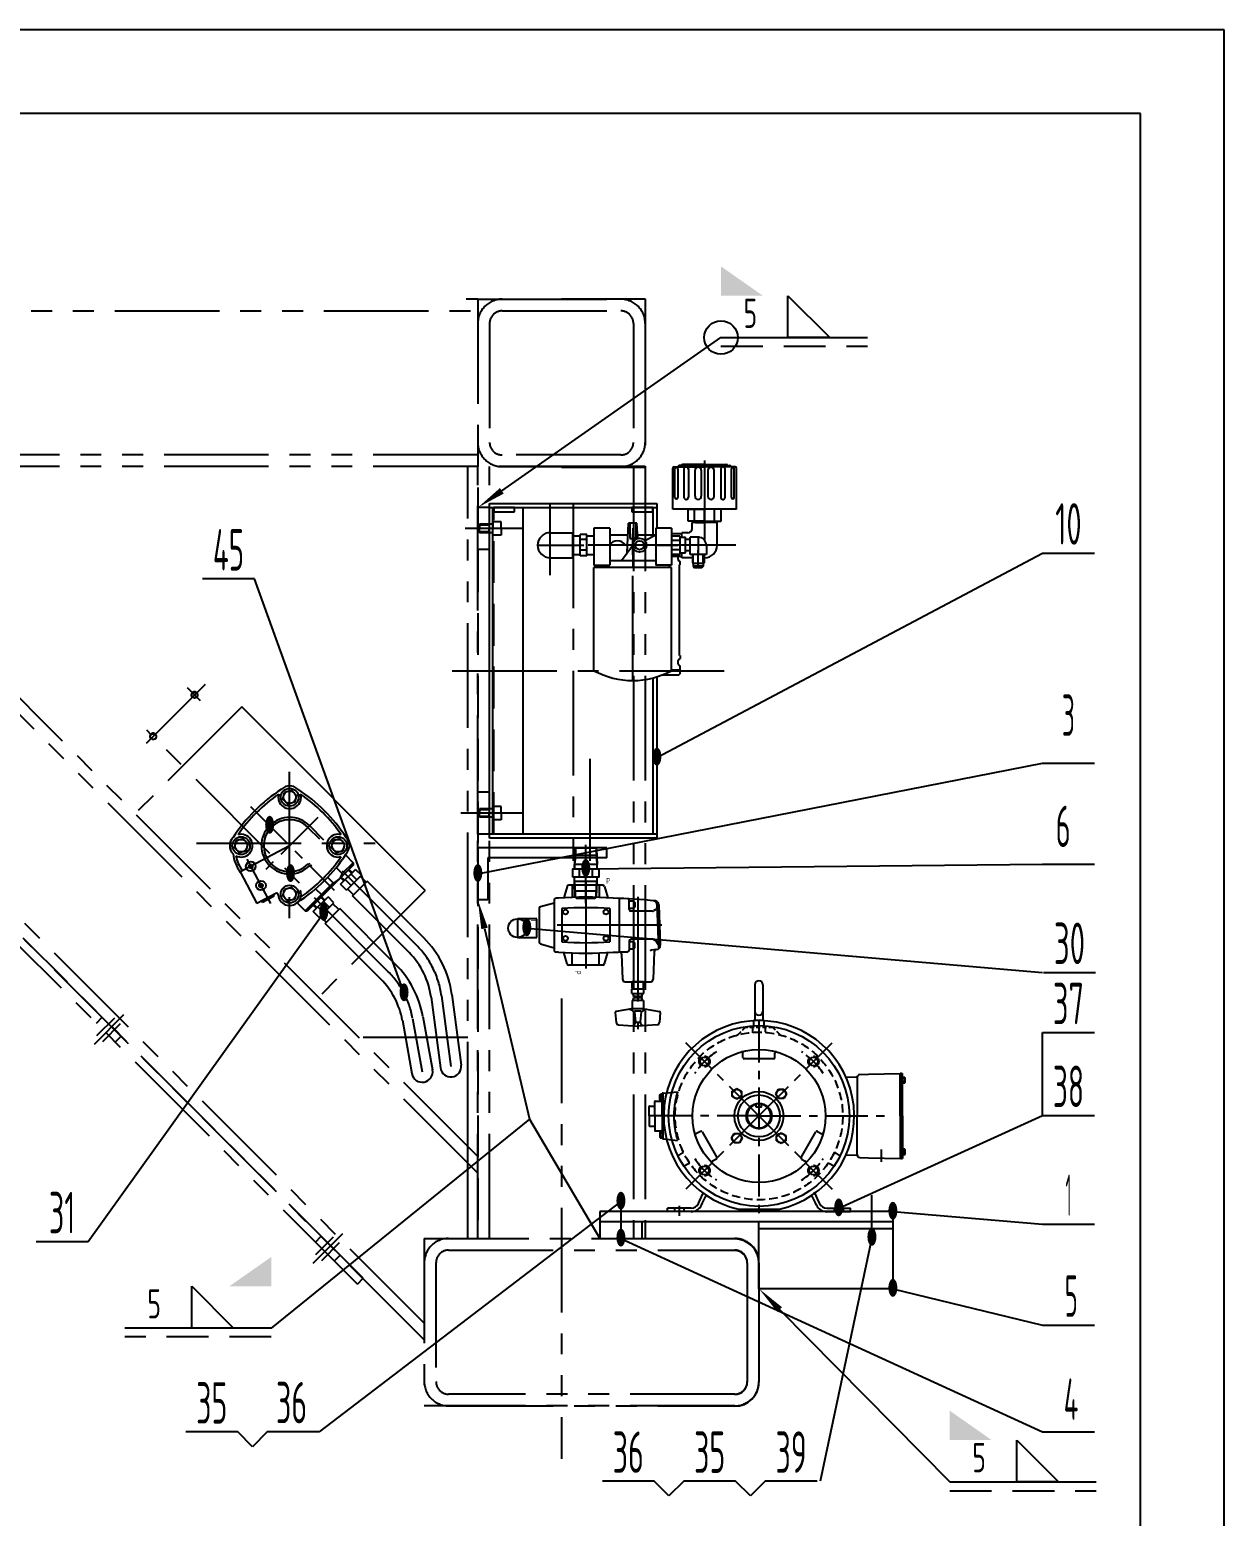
# Model space of a CAD drawing. Header units: millimetres. Extents: x 0 to 5940, y -62 to 4200.
# Drawn here: x 4512 to 5940, y 2424 to 4200 of the extents above; entities that cross this region are included whole.
import ezdxf
from ezdxf.enums import TextEntityAlignment as Align

# ---------------------------------------------------------------- set-up
doc = ezdxf.new("R2010")
doc.units = ezdxf.units.MM
doc.header["$LTSCALE"] = 100
for name, pattern in [('36BA4004$0$CENTER2', [1.125, 0.75, -0.125, 0.125, -0.125]), ('36EP3301A23$0$CENTER2', [1.125, 0.75, -0.125, 0.125, -0.125]), ('36EP3301A23$0$HIDDEN', [0.375, 0.25, -0.125]), ('36SB0004$0$HIDDEN2', [0.1875, 0.125, -0.0625]), ('F', [0.75, 0.5, -0.25]), ('G', [2, 1.25, -0.25, 0.25, -0.25]), ('K', [2.5, 1.25, -0.25, 0.25, -0.25, 0.25, -0.25])]:
    doc.linetypes.add(name, pattern=pattern)
for name, color, linetype in [('01', 7, 'Continuous'), ('02', 1, 'Continuous'), ('04', 2, 'F'), ('05', 4, 'G'), ('07', 6, 'K'), ('11', 3, 'Continuous'), ('13', 3, 'Continuous')]:
    doc.layers.add(name, color=color, linetype=linetype)
doc.styles.get("Standard").update_dxf_attribs({"font": 'isocp', "width": 0.707, "bigfont": 'intecad.shx'})

# ---------------------------------------------------------------- blocks, each defined once
blk = doc.blocks.new('aa')
at = {"layer": '01'}
for p, q in [((-13, 7), (-13.5, -11.4)), ((-13, 7), (-11.3, 8.6)), ((-11.3, 8.6), (11.3, 8.6)), ((13, 7), (11.3, 8.6)), ((13, 7), (13.5, -11.4)), ((13.5, -11.4), (-13.5, -11.4)), ((13.5, -11.4), (-13.5, -11.4)), ((-13.5, -11.4), (-13.5, -16.4)), ((-13.5, -16.4), (-13.5, -11.4)), ((-7.8, -16.4), (-7.8, -26.4)), ((7.8, -16.4), (7.8, -26.4)), ((13.5, -16.4), (13.5, -11.4)), ((-13.5, -31.4), (-13.5, -26.4)), ((13.5, -31.4), (-13.5, -31.4)), ((-13, -49.8), (-13.5, -31.4)), ((13, -49.8), (13.5, -31.4)), ((13.5, -31.4), (13.5, -26.4)), ((-11.3, -51.4), (-13, -49.8)), ((-11.3, -51.4), (11.3, -51.4)), ((11.3, -51.4), (13, -49.8))]:
    blk.add_line(p, q, dxfattribs=at)
blk.add_lwpolyline([(-15.6, -26.4), (-15.6, -16.4), (15.5, -16.4), (15.5, -26.4)], close=True, dxfattribs=at)
at = {"layer": '02', "color": 1, "linetype": 'Continuous'}
for p, q in [((-12.9, 0), (12.9, 0)), ((-12.3, 7.6), (-12.7, -5.1)), ((12.3, 7.6), (12.7, -5.1)), ((-12.9, -42.8), (12.9, -42.8)), ((-12.3, -50.4), (-12.7, -37.7)), ((12.3, -50.4), (12.7, -37.7))]:
    blk.add_line(p, q, dxfattribs=at)
at = {"layer": '02'}
for p, q in [((-12.7, -5.1), (-13.3, -11.4)), ((12.7, -5.1), (13.3, -11.4)), ((-12.7, -37.7), (-13.3, -31.4)), ((12.7, -37.7), (13.3, -31.4))]:
    blk.add_line(p, q, dxfattribs=at)
at = {"layer": '05', "color": 4, "linetype": 'G'}
blk.add_line((0, -57.3), (0, 12.1), dxfattribs=at)

msp = doc.modelspace()

# ---------------------------------------------------------------- linework, layer by layer
at = {"color": 7}
for p, q in [((5226.3, 3575), (5228, 3610.7)), ((5238.1, 3610.7), (5228, 3610.7)), ((5229.5, 3610.7), (5229.5, 3592.1)), ((5236.6, 3610.7), (5236.6, 3592.1)), ((5239, 3592.1), (5238.1, 3610.7)), ((5205.5, 3604.7), (5186.5, 3604.7)), ((5186.5, 3604.7), (5186.5, 3560.2)), ((5205.5, 3604.7), (5205.5, 3560.2)), ((5205.5, 3596.6), (5227.3, 3596.6)), ((5229.5, 3592.1), (5233, 3592.1)), ((5233, 3604.7), (5233, 3557.7)), ((5236.6, 3592.1), (5233, 3592.1)), ((5238.8, 3596.6), (5260.6, 3596.6)), ((5247.3, 3589.9), (5260.6, 3596.6)), ((5279.5, 3604.7), (5260.6, 3604.7)), ((5260.6, 3604.7), (5260.6, 3560.2)), ((5279.5, 3604.7), (5279.5, 3560.2)), ((5219.5, 3565.8), (5233, 3584.2)), ((5186.5, 3560.2), (5205.5, 3560.2)), ((5186.5, 3434.4), (5186.5, 3557.7)), ((5279.5, 3557.7), (5186.5, 3557.7)), ((5189.7, 3560.2), (5189.7, 3557.7)), ((5205.5, 3565.8), (5260.6, 3565.8)), ((5279.5, 3560.2), (5260.6, 3560.2)), ((5276.4, 3560.2), (5276.4, 3557.7)), ((5279.5, 3434.4), (5279.5, 3557.7)), ((4844.9, 3247.2), (4858.7, 3233.4)), ((4846.8, 3249.2), (4863.6, 3232.4)), ((4889.3, 3214.6), (4899, 3205)), ((4844.9, 3203.4), (4847.7, 3204)), ((4846.8, 3201.4), (4849.7, 3202)), ((4878.6, 3199.3), (4885.9, 3192)), ((4899, 3205), (4899, 3202.2)), ((4763.8, 3193.9), (4783.9, 3156.2)), ((4868.4, 3187.6), (4875, 3181)), ((4806.4, 3168.2), (4783.9, 3156.2)), ((4804.5, 3164.9), (4790.5, 3157.5)), ((4804.5, 3164.9), (4803.5, 3166.6)), ((4854, 3173.8), (4860.9, 3167)), ((4860.9, 3167), (4863.7, 3167)), ((5144.2, 3162.5), (5142, 3162.5)), ((5154.7, 3176.6), (5150.7, 3162.9)), ((5197.1, 3178.1), (5156.6, 3178.1)), ((5199.1, 3176.6), (5203.1, 3162.9)), ((4790.5, 3157.5), (4789.6, 3159.2)), ((4831.9, 3157.1), (4841.5, 3147.5)), ((4841.5, 3147.5), (4844.3, 3147.5)), ((5121.3, 3150.5), (5121.3, 3110.1)), ((5122.7, 3152.5), (5139, 3157.2)), ((5139, 3159.5), (5139, 3101.1)), ((5148.2, 3150.1), (5148.2, 3110.5)), ((5205.6, 3150.1), (5205.6, 3110.5)), ((5228.9, 3149), (5228.9, 3160.3)), ((5234.1, 3159), (5228.9, 3159)), ((5234.1, 3150.2), (5228.9, 3150.2)), ((5256.5, 3147), (5230.9, 3147)), ((5234.1, 3159), (5235.6, 3157.5)), ((5234.1, 3159), (5234.1, 3150.2)), ((5234.1, 3150.2), (5235.6, 3151.7)), ((5235.6, 3157.5), (5235.6, 3151.7)), ((5259.9, 3148.5), (5258, 3147.4)), ((5262.1, 3152.1), (5261, 3149.5)), ((5262, 3155.5), (5263.9, 3102.2)), ((5264.3, 3154.5), (5265.9, 3106.5)), ((5122.7, 3108.1), (5139, 3103.4)), ((5228.9, 3111.6), (5228.9, 3100.3)), ((5234.1, 3110.4), (5228.9, 3110.4)), ((5256.5, 3113.6), (5230.9, 3113.6)), ((5234.1, 3110.4), (5235.6, 3109)), ((5234.1, 3101.6), (5234.1, 3110.4)), ((5235.6, 3103.1), (5235.6, 3109)), ((5259.9, 3112.1), (5258, 3113.2)), ((5263.7, 3106.9), (5260.9, 3111.1)), ((5144.2, 3098.1), (5142, 3098.1)), ((5154.7, 3084), (5150.7, 3097.7)), ((5199.1, 3084), (5203.1, 3097.7)), ((5219.7, 3095.6), (5220.8, 3065.7)), ((5234.1, 3101.6), (5228.9, 3101.6)), ((5234.1, 3101.6), (5235.6, 3103.1)), ((5255.6, 3100.4), (5254, 3099.5)), ((5254, 3099.5), (5254, 3099.5)), ((5260.8, 3101.2), (5256, 3100.6)), ((5258.6, 3098.4), (5257.5, 3065.7)), ((5197.1, 3082.6), (5156.6, 3082.6)), ((5223.8, 3062.8), (5254.5, 3062.8)), ((5245.8, 3062.8), (5232.5, 3062.8)), ((5232.5, 3054.7), (5232.5, 3062.8)), ((5232.5, 3054.7), (5233.1, 3054.7)), ((5233.1, 3054.7), (5233.1, 3053.7)), ((5245.8, 3054.7), (5245.1, 3054.7)), ((5245.1, 3054.7), (5245.1, 3053.7)), ((5245.8, 3054.7), (5245.8, 3062.8)), ((5231.9, 3048.6), (5231.9, 3053.7)), ((5246.3, 3053.7), (5231.9, 3053.7)), ((5231.9, 3048.6), (5246.3, 3048.6)), ((5232.5, 3040.2), (5232.4, 3031.2)), ((5245.7, 3040.2), (5232.5, 3040.2)), ((5233.9, 3045.1), (5233.9, 3048.6)), ((5244.3, 3045.1), (5233.9, 3045.1)), ((5233.9, 3040.2), (5233.9, 3043.6)), ((5244.3, 3043.6), (5233.9, 3043.6)), ((5234.9, 3045.1), (5234.9, 3043.6)), ((5243.4, 3045.1), (5243.4, 3043.6)), ((5244.3, 3045.1), (5244.3, 3048.6)), ((5244.3, 3040.2), (5244.3, 3043.6)), ((5245.7, 3040.2), (5245.9, 3031.2)), ((5246.3, 3048.6), (5246.3, 3053.7)), ((5212.2, 3026.1), (5213.3, 3014.1)), ((5231.4, 3030.2), (5213.1, 3027.2)), ((5245.7, 3030.3), (5232.5, 3030.3)), ((5235.2, 3027), (5236.2, 3014.7)), ((5242.6, 3027.6), (5235.7, 3027.6)), ((5243.1, 3027), (5242, 3014.7)), ((5246.8, 3030.2), (5265.1, 3027.2)), ((5266, 3026.1), (5264.9, 3014.1)), ((5216.1, 3011.4), (5239.1, 3009.7)), ((5241.5, 3014.2), (5236.7, 3014.2)), ((5262.2, 3011.4), (5239.1, 3009.7))]:
    msp.add_line(p, q, dxfattribs=at)
at = {"color": 7, "ltscale": 0.5}
for p, q in [((4899, 3202.2), (4844.3, 3147.5)), ((4899, 3205), (4885.9, 3192)), ((4875, 3181), (4841.5, 3147.5))]:
    msp.add_line(p, q, dxfattribs=at)
at = {"color": 7, "ltscale": 0.4}
for p, q in [((5379.1, 3059.2), (5379.1, 3030.9)), ((5383.9, 3064), (5383.9, 3064)), ((5388.7, 3059.2), (5388.7, 3030.9)), ((5379.1, 3030.9), (5379.1, 3016.4)), ((5388.7, 3030.9), (5388.7, 3016.4)), ((5377.5, 3016.4), (5377.5, 3009)), ((5390.2, 3016.4), (5377.5, 3016.4)), ((5390.2, 3009), (5390.2, 3016.4)), ((5364.8, 2972.1), (5364.8, 2977.4)), ((5401.4, 2970.6), (5366.4, 2970.6)), ((5402.9, 2972.1), (5402.9, 2977.4)), ((5488.2, 2948.7), (5500.3, 2949)), ((5501.4, 2948.8), (5501.4, 2902.4)), ((5504.4, 2951.9), (5514.6, 2952.2)), ((5514.6, 2952.2), (5552.5, 2953.2)), ((5552.5, 2902.4), (5552.5, 2953.2)), ((5554.1, 2953.2), (5552.5, 2953.2)), ((5554.1, 2902.4), (5554.1, 2953.2)), ((5554.1, 2953.2), (5555.6, 2953.2)), ((5555.6, 2902.4), (5555.6, 2953.2)), ((5555.6, 2948.9), (5558.1, 2948.9)), ((5555.6, 2941.6), (5555.6, 2948.9)), ((5558.4, 2948), (5558.4, 2942.5)), ((5269.7, 2929.6), (5286.7, 2931.4)), ((5352, 2931.9), (5357.5, 2935.2)), ((5352, 2925.5), (5352, 2931.9)), ((5357.5, 2935.2), (5363.1, 2931.9)), ((5363.1, 2931.9), (5363.1, 2925.5)), ((5403.9, 2928.7), (5407.1, 2934.3)), ((5407.1, 2934.3), (5413.5, 2934.3)), ((5413.5, 2934.3), (5416.7, 2928.7)), ((5558.1, 2947.1), (5555.6, 2947.1)), ((5558.1, 2943.4), (5555.6, 2943.4)), ((5558.1, 2941.6), (5555.6, 2941.6)), ((5252.8, 2902.4), (5252.8, 2913.9)), ((5253.1, 2914.3), (5259.1, 2914.3)), ((5259.5, 2902.4), (5259.5, 2919.8)), ((5259.9, 2920.2), (5268, 2920.2)), ((5265.6, 2922), (5265.6, 2927.5)), ((5265.8, 2928.4), (5268.4, 2928.4)), ((5265.8, 2926.6), (5268.4, 2926.6)), ((5265.8, 2922.9), (5268.4, 2922.9)), ((5268.4, 2921.1), (5265.8, 2921.1)), ((5268.4, 2902.4), (5268.4, 2929.5)), ((5269.3, 2929.5), (5268.4, 2929.5)), ((5268.4, 2928.4), (5268.4, 2921.1)), ((5269.3, 2929.5), (5269.3, 2929.1)), ((5269.3, 2927.1), (5269.3, 2929.1)), ((5269.3, 2922.3), (5269.3, 2927.1)), ((5269.3, 2919.8), (5269.3, 2922.3)), ((5269.3, 2919.8), (5269.3, 2884.9)), ((5357.5, 2922.3), (5352, 2925.5)), ((5363.1, 2925.5), (5357.5, 2922.3)), ((5380.7, 2913.1), (5380.7, 2917)), ((5387.1, 2913.1), (5380.7, 2913.1)), ((5383.9, 2927.8), (5383.9, 2927.8)), ((5387.1, 2913.1), (5387.1, 2917)), ((5407.1, 2923.2), (5403.9, 2928.7)), ((5413.5, 2923.2), (5407.1, 2923.2)), ((5416.7, 2928.7), (5413.5, 2923.2)), ((5252.8, 2902.4), (5252.8, 2890.8)), ((5259.5, 2902.4), (5259.5, 2884.9)), ((5268.4, 2902.4), (5268.4, 2875.2)), ((5501.4, 2855.9), (5501.4, 2902.4)), ((5552.5, 2902.4), (5552.5, 2851.6)), ((5554.1, 2902.4), (5554.1, 2851.6)), ((5555.6, 2902.4), (5555.6, 2851.6)), ((5253.1, 2890.4), (5259.1, 2890.4)), ((5259.9, 2884.5), (5268, 2884.5)), ((5265.6, 2882.7), (5265.6, 2877.2)), ((5268.4, 2883.6), (5265.8, 2883.6)), ((5265.8, 2881.8), (5268.4, 2881.8)), ((5265.8, 2878.1), (5268.4, 2878.1)), ((5269.3, 2882.4), (5269.3, 2884.9)), ((5269.3, 2877.6), (5269.3, 2882.4)), ((5269.3, 2875.6), (5269.3, 2877.6)), ((5313.9, 2884), (5309.4, 2881.4)), ((5316, 2883.4), (5333.5, 2853)), ((5351.1, 2876), (5354.3, 2881.5)), ((5354.3, 2881.5), (5360.7, 2881.5)), ((5360.7, 2881.5), (5363.9, 2876)), ((5404.7, 2879.2), (5410.3, 2882.4)), ((5404.7, 2872.8), (5404.7, 2879.2)), ((5410.3, 2882.4), (5415.8, 2879.2)), ((5415.8, 2879.2), (5415.8, 2872.8)), ((5434.3, 2853), (5451.8, 2883.4)), ((5453.9, 2884), (5458.4, 2881.4)), ((5265.8, 2876.3), (5268.4, 2876.3)), ((5269.3, 2875.2), (5268.4, 2875.2)), ((5269.3, 2875.2), (5269.3, 2875.6)), ((5269.7, 2875.1), (5286.7, 2873.3)), ((5354.3, 2870.4), (5351.1, 2876)), ((5360.7, 2870.4), (5354.3, 2870.4)), ((5363.9, 2876), (5360.7, 2870.4)), ((5410.3, 2869.6), (5404.7, 2872.8)), ((5415.8, 2872.8), (5410.3, 2869.6)), ((5530.1, 2862.2), (5530.1, 2847.7)), ((5555.6, 2863.2), (5558.1, 2863.2)), ((5555.6, 2855.8), (5555.6, 2863.2)), ((5558.1, 2861.3), (5555.6, 2861.3)), ((5558.4, 2862.2), (5558.4, 2856.7)), ((5333, 2851), (5328.5, 2848.4)), ((5434.8, 2851), (5439.3, 2848.4)), ((5488.2, 2856), (5500.3, 2855.7)), ((5504.4, 2852.8), (5514.6, 2852.5)), ((5514.6, 2852.5), (5552.5, 2851.6)), ((5554.1, 2851.6), (5552.5, 2851.6)), ((5554.1, 2851.6), (5555.6, 2851.6)), ((5558.1, 2857.7), (5555.6, 2857.7)), ((5558.1, 2855.8), (5555.6, 2855.8)), ((5313, 2800.8), (5317.3, 2810)), ((5316.5, 2798.5), (5320.7, 2807.5)), ((5383.9, 2816.6), (5383.9, 2816.5)), ((5451.3, 2798.5), (5447.1, 2807.5)), ((5449.7, 2811.7), (5454.8, 2800.8)), ((5274.4, 2788.1), (5274.4, 2792.2)), ((5296.8, 2792.2), (5274.4, 2792.2)), ((5302.9, 2792.2), (5274.4, 2792.2)), ((5302.9, 2788.1), (5274.4, 2788.1)), ((5311.6, 2797.7), (5313, 2800.8)), ((5315.3, 2796), (5316.5, 2798.5)), ((5359.4, 2791.1), (5408.4, 2791.1)), ((5452.5, 2796), (5451.3, 2798.5)), ((5454.8, 2800.8), (5456.2, 2797.7)), ((5464.9, 2792.2), (5493.4, 2792.2)), ((5464.9, 2788.1), (5493.4, 2788.1)), ((5493.4, 2788.1), (5493.4, 2792.2))]:
    msp.add_line(p, q, dxfattribs=at)
at = {"color": 7, "linetype": '36SB0004$0$HIDDEN2', "ltscale": 0.4}
for p, q in [((5359, 2999.7), (5367.3, 3007.9)), ((5400.5, 3007.9), (5367.3, 3007.9)), ((5408.8, 2999.7), (5400.5, 3007.9))]:
    msp.add_line(p, q, dxfattribs=at)
at = {"color": 7, "linetype": 'Continuous', "ltscale": 0.4, "extrusion": (0, 0, -1)}
for p, q in [((5375.9, 3002.3), (5376.1, 3002.5)), ((5376.1, 3002.5), (5376.4, 3003.1)), ((5376.4, 3003.8), (5376.4, 3004)), ((5376.4, 3003.1), (5376.4, 3003.8)), ((5391.4, 3004), (5391.4, 3004)), ((5391.4, 3004), (5391.4, 3003.1)), ((5391.4, 3003.1), (5391.6, 3002.5)), ((5391.6, 3002.5), (5391.9, 3002.3)), ((5293.3, 2858.9), (5293.4, 2859.4)), ((5474.4, 2859.4), (5474.5, 2859)), ((5474.5, 2859), (5474.9, 2858.5)), ((5292.1, 2858), (5292.6, 2858.3)), ((5292.6, 2858.3), (5292.9, 2858.5)), ((5292.9, 2858.5), (5293.3, 2858.9)), ((5299.8, 2845.2), (5299.6, 2845.1)), ((5300.4, 2845.5), (5299.8, 2845.2)), ((5301.1, 2845.6), (5300.4, 2845.5)), ((5301.4, 2845.5), (5301.1, 2845.6)), ((5466.8, 2845.6), (5466.4, 2845.5)), ((5467.4, 2845.5), (5466.8, 2845.6)), ((5467.6, 2845.4), (5467.4, 2845.5)), ((5468.2, 2845.1), (5467.6, 2845.4)), ((5474.9, 2858.5), (5475.5, 2858.1)), ((5475.5, 2858.1), (5475.7, 2858))]:
    msp.add_line(p, q, dxfattribs=at)
at = {"color": 7, "linetype": 'Continuous', "ltscale": 0.4}
for p, q in [((5376.4, 3004), (5376.7, 3009.9)), ((5391.1, 3009.9), (5391.4, 3004)), ((5287.2, 2854.8), (5292.1, 2858)), ((5299.6, 2845.1), (5294.4, 2842.3)), ((5473.4, 2842.3), (5468.2, 2845.1)), ((5475.7, 2858), (5480.6, 2854.8))]:
    msp.add_line(p, q, dxfattribs=at)
at = {"color": 7, "linetype": '36BA4004$0$CENTER2', "ltscale": 0.4}
for p, q in [((5283, 2792.2), (5283, 2788.1)), ((5294.2, 2792.2), (5294.2, 2788.1)), ((5473.6, 2792.2), (5473.6, 2788.1)), ((5484.7, 2792.2), (5484.7, 2788.1))]:
    msp.add_line(p, q, dxfattribs=at)
at = {"color": 7}
for points in [[(4816.9, 3289.2), (4825.2, 3291.5), (4831.2, 3285.4), (4829, 3277.2), (4820.7, 3275), (4814.7, 3281)], [(4759, 3231.3), (4756.8, 3223.1), (4762.8, 3217.1), (4771.1, 3219.3), (4773.3, 3227.5), (4767.3, 3233.5)], [(4886.9, 3219.3), (4889.1, 3227.5), (4883.1, 3233.5), (4874.8, 3231.3), (4872.6, 3223.1), (4878.7, 3217.1)], [(4829, 3161.4), (4820.7, 3159.1), (4814.7, 3165.2), (4816.9, 3173.4), (4825.2, 3175.6), (4831.2, 3169.6)]]:
    msp.add_lwpolyline(points, close=True, dxfattribs=at)
for centre, radius in [((5241.3, 3584.2), 8.29), ((5241.3, 3584.2), 5.3), ((4823, 3283.2), 10.6), ((4823, 3283.2), 7.39), ((4765, 3225.3), 10.6), ((4765, 3225.3), 7.39), ((4880.9, 3225.3), 10.6), ((4880.9, 3225.3), 7.39), ((4776.5, 3200.6), 5.71), ((4776.5, 3200.6), 2.23), ((4788.7, 3177.7), 5.71), ((4788.7, 3177.7), 2.23), ((4823, 3167.4), 10.6), ((4823, 3167.4), 7.39)]:
    msp.add_circle(centre, radius, dxfattribs=at)
at = {"color": 7, "ltscale": 0.4}
for centre, radius in [((5383.9, 2902.4), 108), ((5383.9, 2902.4), 79.4), ((5318.8, 2967.5), 5.08), ((5449, 2967.5), 5.08), ((5357.5, 2928.7), 5.56), ((5383.9, 2902.4), 29.3), ((5410.3, 2928.7), 5.56), ((5383.9, 2902.4), 25.1), ((5383.9, 2902.4), 15.2), ((5383.9, 2902.4), 15), ((5357.5, 2876), 5.56), ((5410.3, 2876), 5.56), ((5318.8, 2837.2), 5.08), ((5449, 2837.2), 5.08)]:
    msp.add_circle(centre, radius, dxfattribs=at)
at = {"color": 7, "linetype": '36EP3301A23$0$HIDDEN', "ltscale": 0.4}
for centre, radius in [((5383.9, 2902.4), 100.1), ((5318.8, 2967.5), 6.35), ((5449, 2967.5), 6.35), ((5318.8, 2837.2), 6.35), ((5449, 2837.2), 6.35)]:
    msp.add_circle(centre, radius, dxfattribs=at)
at = {"color": 7}
for centre, radius, start, end in [((5214.7, 3579.1), 10.5, 29.0657, 150.4728), ((5233, 3520.5), 97.9, 241.6332, 298.3668), ((4919.9, 3128.3), 196.1, 122.9441, 147.0559), ((4919.9, 3128.3), 193.1, 124.7722, 145.2278), ((4823, 3283.2), 13.6, 164.301, 15.699), ((4823, 3283.2), 13.6, 45, 135), ((4726, 3128.3), 196.1, 32.9441, 57.0559), ((4726, 3128.3), 193.1, 34.7722, 55.2278), ((4823, 3225.3), 33.8, 45, 315), ((4823, 3225.3), 31, 45, 315), ((4765, 3225.3), 13.6, 135, 225.0989), ((4765, 3225.3), 13.6, 242.5967, 105.699), ((4880.9, 3225.3), 13.6, 74.301, 285.699), ((4880.9, 3225.3), 13.6, 315, 45), ((4798.8, 3219.9), 43.5, 185.5781, 216.686), ((4726, 3322.3), 196.1, 302.9441, 327.0559), ((4798.8, 3219.9), 40.5, 189.4818, 216.686), ((4726, 3322.3), 193.1, 304.7722, 325.2278), ((4870.5, 3196.4), 16, 286.0723, 343.9277), ((4807.4, 3166.4), 2, 3.5878, 118), ((4823, 3167.4), 13.6, 183.5878, 21.0765), ((5142, 3159.5), 3, 90, 180), ((5176.9, 2692.5), 471.2, 86.0188, 93.9812), ((5156.6, 3176.1), 2, 90, 163.7154), ((5197.1, 3176.1), 2, 16.2846, 90), ((5203.5, 2673), 489.5, 83.3635, 89.2881), ((5226.9, 3159.9), 2.05, 10.6143, 86.0621), ((5123.3, 3150.5), 2, 106.2846, 180), ((5176.9, 2790.7), 360.5, 85.4375, 94.5625), ((5230.9, 3149), 2, 180, 270), ((5256.5, 3150), 3, 270, 299.7611), ((5257.1, 3154.6), 5, 10.6425, 81.944), ((5258.5, 3151.1), 3, 299.7611, 326.7026), ((5259.1, 3154.2), 5.13, 2.5471, 79.1428), ((5123.3, 3110.1), 2, 180, 253.7154), ((5176.9, 3469.9), 360.5, 265.4375, 274.5625), ((5230.9, 3111.6), 2, 90, 180), ((5256.5, 3110.6), 3, 60.2389, 90), ((5258.4, 3109.5), 3, 33.2974, 60.2389), ((5142, 3101.1), 3, 180, 270), ((5176.9, 3568.1), 471.2, 266.0188, 273.9812), ((5203.5, 3587.6), 489.5, 270.7119, 272.754), ((5216.6, 3095), 3.2, 9.4698, 86.2376), ((5226.9, 3100.7), 2.05, 273.9379, 349.3857), ((5256.1, 3099.6), 1, 97.3901, 120.9804), ((5261.6, 3098.3), 3, 91.8182, 177.9766), ((5260.9, 3106.3), 5.07, 277.4875, 1.6925), ((5156.6, 3084.6), 2, 196.2846, 270), ((5197.1, 3084.6), 2, 270, 343.7154), ((5223.8, 3065.8), 3, 182.0234, 270), ((5254.5, 3065.8), 3, 270, 357.9766), ((5213.2, 3026.2), 1, 95.5013, 185.4223), ((5228, 3020.1), 9.54, 45.5961, 88.98), ((5231.4, 3031.2), 1, 275.5013, 359), ((5233.3, 3025.5), 2, 7.6638, 45.3631), ((5235.7, 3027.1), 0.5, 90, 187.6638), ((5242.6, 3027.1), 0.5, 352.3362, 90), ((5245, 3025.5), 2, 134.6369, 172.3362), ((5250.2, 3020.1), 9.54, 91.02, 134.4039), ((5246.9, 3031.2), 1, 181, 264.4987), ((5265, 3026.2), 1, 354.5777, 84.4987), ((5216.3, 3014.4), 3, 185.4223, 265.6649), ((5230, 3015.5), 6.29, 300.8379, 351.6353), ((5236.7, 3014.7), 0.5, 187.6638, 270), ((5241.5, 3014.7), 0.5, 270, 352.3362), ((5248.2, 3015.5), 6.29, 188.3647, 239.1621), ((5262, 3014.4), 3, 274.3351, 354.5777)]:
    msp.add_arc(centre, radius, start, end, dxfattribs=at)
at = {"color": 7, "ltscale": 0.4}
for centre, radius, start, end in [((5383.9, 3059.2), 4.76, 0, 180), ((5383.9, 3027.5), 4.76, 180, 0), ((5383.9, 2902.4), 113.9, 282.4223, 257.5777), ((5356.9, 3001.8), 3.05, 285.2084, 315), ((5410.9, 3001.8), 3.05, 225, 254.7916), ((5363.3, 2977.4), 1.59, 0, 105.3851), ((5366.4, 2972.1), 1.52, 180, 270), ((5401.4, 2972.1), 1.52, 270, 0), ((5404.5, 2977.4), 1.59, 74.6149, 180), ((5500.2, 2950.5), 1.52, 271.5, 338.4399), ((5504.5, 2948.8), 3.05, 91.5, 180), ((5556.7, 2948), 1.64, 326.0933, 33.9067), ((5373.9, 2902.4), 91.9, 161.6112, 164.1002), ((5552.2, 2945.2), 6.15, 342.6673, 17.3327), ((5556.7, 2942.5), 1.64, 326.0933, 33.9067), ((5253.1, 2913.9), 0.381, 90, 180), ((5259.1, 2914.7), 0.381, 270, 0), ((5259.9, 2919.8), 0.381, 90, 180), ((5267.2, 2927.5), 1.64, 146.0933, 213.9067), ((5271.7, 2924.7), 6.15, 162.6673, 197.3327), ((5267.2, 2922), 1.64, 146.0933, 213.9067), ((5268, 2920.6), 0.381, 270, 0), ((5269.8, 2929.1), 0.508, 96, 180), ((5373.9, 2902.4), 91.9, 169.4709, 190.5291), ((5373.9, 2902.4), 91.9, 167.7215, 169.4709), ((5373.9, 2902.4), 91.9, 164.1002, 167.7215), ((5383.9, 2902.4), 14.3, 102.8396, 77.1604), ((5253.1, 2890.8), 0.381, 180, 270), ((5259.1, 2890), 0.381, 0, 90), ((5259.9, 2884.9), 0.381, 180, 270), ((5267.2, 2882.7), 1.64, 146.0933, 213.9067), ((5271.7, 2880), 6.15, 162.6673, 197.3327), ((5267.2, 2877.2), 1.64, 146.0933, 213.9067), ((5268, 2884.1), 0.381, 0, 90), ((5373.9, 2902.4), 91.9, 190.5291, 192.2768), ((5373.9, 2902.4), 91.9, 192.2768, 195.8998), ((5373.9, 2902.4), 91.9, 195.8998, 198.3888), ((5308.6, 2882.7), 1.59, 194.6149, 300), ((5314.7, 2882.6), 1.52, 30, 120), ((5453.1, 2882.6), 1.52, 60, 150), ((5459.2, 2882.7), 1.59, 240, 345.3851), ((5269.8, 2875.6), 0.508, 180, 264), ((5556.7, 2862.2), 1.64, 326.0933, 33.9067), ((5552.2, 2859.5), 6.15, 342.6673, 17.3327), ((5329.3, 2847), 1.59, 120, 225.3851), ((5332.2, 2852.3), 1.52, 300, 30), ((5435.6, 2852.3), 1.52, 150, 240), ((5438.5, 2847), 1.59, 314.6149, 60), ((5500.2, 2854.2), 1.52, 21.5601, 88.5), ((5504.5, 2855.9), 3.05, 180, 268.5), ((5556.7, 2856.7), 1.64, 326.0933, 33.9067), ((5302.9, 2801.7), 9.52, 270, 335), ((5302.9, 2801.7), 13.7, 270, 335), ((5464.9, 2801.7), 13.7, 205, 270), ((5464.9, 2801.7), 9.52, 205, 270)]:
    msp.add_arc(centre, radius, start, end, dxfattribs=at)
at = {"color": 7, "linetype": '36EP3301A23$0$CENTER2', "ltscale": 0.4}
for start, end in [(123.4496, 146.4242), (33.4496, 56.4242), (213.4496, 236.4242), (303.4496, 326.4242)]:
    msp.add_arc((5383.9, 2902.4), 92.1, start, end, dxfattribs=at)
at = {"layer": '01', "color": 7}
for p, q in [((5280.9, 3627.2), (5280.9, 3676.3)), ((5282.4, 3677.8), (5318.9, 3677.8)), ((5318.9, 3679.3), (5289, 3679.3)), ((5318.9, 3680.8), (5292.9, 3680.8)), ((5318.9, 3680.8), (5344.9, 3680.8)), ((5318.9, 3679.3), (5348.8, 3679.3)), ((5355.4, 3677.8), (5318.9, 3677.8)), ((5356.9, 3627.2), (5356.9, 3676.3)), ((5283.5, 3641.3), (5283.5, 3675.3)), ((5287, 3675.3), (5287, 3641.3)), ((5294.3, 3641.3), (5294.3, 3675.3)), ((5299.5, 3675.3), (5299.5, 3641.3)), ((5307.5, 3642.7), (5307.5, 3673.8)), ((5315, 3673.8), (5315, 3642.7)), ((5322.8, 3673.8), (5322.8, 3642.7)), ((5330.3, 3642.7), (5330.3, 3673.8)), ((5338.3, 3675.3), (5338.3, 3641.3)), ((5343.5, 3641.3), (5343.5, 3675.3)), ((5350.8, 3675.3), (5350.8, 3641.3)), ((5354.3, 3641.3), (5354.3, 3675.3)), ((5061.9, 3629.2), (5047.9, 3629.2)), ((5318.9, 3627.2), (5280.9, 3627.2)), ((5299.1, 3612.8), (5299.1, 3627.2)), ((5299.1, 3627.2), (5318.9, 3627.2)), ((5306.9, 3612.2), (5306.9, 3627.2)), ((5356.9, 3627.2), (5318.9, 3627.2)), ((5338.7, 3627.2), (5318.9, 3627.2)), ((5330.9, 3612.2), (5330.9, 3627.2)), ((5338.7, 3612.8), (5338.7, 3627.2)), ((5049.9, 3609.2), (5049.9, 3604.2)), ((5065.9, 3609.2), (5049.9, 3609.2)), ((5061.4, 3609.2), (5061.4, 3604.2)), ((5065.9, 3612.2), (5065.9, 3604.2)), ((5075.9, 3612.2), (5065.9, 3612.2)), ((5075.9, 3604.2), (5075.9, 3612.2)), ((5318.9, 3612.8), (5299.1, 3612.8)), ((5306.9, 3611.2), (5306.9, 3612.8)), ((5308.1, 3611.2), (5318.9, 3611.2)), ((5318.9, 3612.8), (5338.7, 3612.8)), ((5329.7, 3611.2), (5318.9, 3611.2)), ((5330.9, 3611.2), (5330.9, 3612.8)), ((5049.9, 3599.2), (5049.9, 3604.2)), ((5065.9, 3599.2), (5049.9, 3599.2)), ((5061.4, 3599.2), (5061.4, 3604.2)), ((5065.9, 3596.2), (5065.9, 3604.2)), ((5075.9, 3596.2), (5065.9, 3596.2)), ((5075.9, 3604.2), (5075.9, 3596.2)), ((5170.2, 3595.2), (5161.4, 3595.2)), ((5178.2, 3596.9), (5170.2, 3596.9)), ((5170.2, 3571.5), (5170.2, 3596.9)), ((5178.2, 3591.1), (5170.2, 3591.1)), ((5178.2, 3571.5), (5178.2, 3596.9)), ((5186.5, 3595.2), (5178.2, 3595.2)), ((5289.5, 3593.8), (5296.1, 3593.8)), ((5296.1, 3575.1), (5296.1, 3593.8)), ((5301.7, 3591), (5296.1, 3591)), ((5311.3, 3593.8), (5301.7, 3593.8)), ((5301.7, 3573.2), (5301.7, 3593.8)), ((5061.9, 3579.2), (5047.9, 3579.2)), ((5161.4, 3573.2), (5170.2, 3573.2)), ((5178.2, 3578.4), (5170.2, 3578.4)), ((5178.2, 3571.5), (5170.2, 3571.5)), ((5178.2, 3573.2), (5186.5, 3573.2)), ((5262.8, 3584.2), (5286.8, 3584.2)), ((5289.5, 3575.1), (5296.1, 3575.1)), ((5301.7, 3577.4), (5296.1, 3577.4)), ((5321, 3573.2), (5301.7, 3573.2)), ((5304.3, 3573.2), (5304.3, 3563.2)), ((5304.3, 3573.2), (5304.3, 3563.2)), ((5318.3, 3573.2), (5318.3, 3563.2)), ((5318.3, 3573.2), (5318.3, 3563.2)), ((5321, 3584.2), (5321, 3573.2)), ((5261.9, 3560.2), (5261.9, 3560.2)), ((5288.9, 3560.9), (5289.8, 3560.9)), ((5288.9, 3452.4), (5288.9, 3560.9)), ((5288.9, 3452.4), (5288.9, 3560.9)), ((5289.8, 3560.9), (5289.8, 3564.3)), ((5304.3, 3563.2), (5305.3, 3562.2)), ((5317.3, 3562.2), (5305.3, 3562.2)), ((5305.3, 3559.2), (5306.9, 3557.2)), ((5317.3, 3559.2), (5305.3, 3559.2)), ((5315.8, 3557.2), (5306.9, 3557.2)), ((5317.3, 3559.2), (5315.8, 3557.2)), ((5318.3, 3563.2), (5317.3, 3562.2)), ((5288.9, 3452.4), (5289.8, 3452.4)), ((5288.9, 3452.4), (5289.8, 3452.4)), ((5289.8, 3452.4), (5289.8, 3449.1)), ((5289.8, 3452.4), (5289.8, 3449)), ((5268.1, 3429.2), (5286.8, 3429.2)), ((5268.2, 3429.2), (5286.8, 3429.2)), ((5279.5, 3435.2), (5289.8, 3435.2)), ((5279.5, 3435.2), (5289.8, 3435.2)), ((5288.9, 3440.1), (5288.9, 3440.1)), ((5288.9, 3440.1), (5288.9, 3440.1)), ((5288.9, 3440.1), (5288.9, 3440.1)), ((5288.9, 3440.1), (5288.9, 3440.1)), ((5289.8, 3432.2), (5289.8, 3439.6)), ((5289.8, 3432.2), (5289.8, 3439.6)), ((5061.9, 3289.2), (5047.9, 3289.2)), ((5049.9, 3269.2), (5049.9, 3264.2)), ((5065.9, 3269.2), (5049.9, 3269.2)), ((5061.4, 3269.2), (5061.4, 3264.2)), ((5065.9, 3272.2), (5065.9, 3264.2)), ((5075.9, 3272.2), (5065.9, 3272.2)), ((5075.9, 3264.2), (5075.9, 3272.2)), ((5049.9, 3259.2), (5049.9, 3264.2)), ((5065.9, 3259.2), (5049.9, 3259.2)), ((5061.4, 3259.2), (5061.4, 3264.2)), ((5065.9, 3256.2), (5065.9, 3264.2)), ((5075.9, 3256.2), (5065.9, 3256.2)), ((5075.9, 3264.2), (5075.9, 3256.2)), ((5061.9, 3239.2), (5047.9, 3239.2)), ((4882.1, 3185.3), (4895.7, 3198.9)), ((4893.8, 3197), (4897.7, 3193.1)), ((4893.8, 3197), (4897.7, 3193.1)), ((4908.7, 3190), (4901.6, 3197)), ((4883.9, 3187.1), (4887.8, 3183.2)), ((4883.9, 3187.1), (4887.8, 3183.2)), ((4891, 3172.3), (4883.9, 3179.4)), ((4896.5, 3177.8), (4889.4, 3184.9)), ((4903.2, 3184.4), (4896.1, 3191.5)), ((4914.5, 3181.6), (4907.4, 3188.7)), ((4983.4, 3115.3), (4915.7, 3182.9)), ((4861.1, 3164.3), (4865, 3160.4)), ((4861.1, 3164.3), (4865, 3160.4)), ((4876, 3157.2), (4868.9, 3164.3)), ((4899.3, 3166.5), (4892.3, 3173.6)), ((4965.7, 3097.6), (4898.1, 3165.2)), ((4851.2, 3154.4), (4855.1, 3150.5)), ((4851.2, 3154.4), (4855.1, 3150.5)), ((4858.3, 3139.6), (4851.2, 3146.6)), ((4863.8, 3145.1), (4856.7, 3152.1)), ((4870.4, 3151.7), (4863.4, 3158.8)), ((4881.7, 3148.9), (4874.7, 3156)), ((4949.7, 3083.5), (4883, 3150.2)), ((4866.6, 3133.8), (4859.6, 3140.8)), ((4932, 3065.8), (4865.3, 3132.5)), ((5118.5, 3137.9), (5095.3, 3137.9)), ((5095.3, 3137.9), (5095.3, 3115.7)), ((5118.5, 3115.7), (5118.5, 3137.9)), ((5095.3, 3115.7), (5118.5, 3115.7)), ((5543.9, 2788.1), (5193.9, 2788.1)), ((5193.9, 2788.1), (5193.9, 2776.1)), ((5543.9, 2788.1), (5543.9, 2696.1)), ((5193.9, 2776.1), (5193.9, 2756.1)), ((5543.9, 2776.1), (5193.9, 2776.1)), ((5243.9, 2776.1), (5243.9, 2756.1)), ((5383.9, 2696.1), (5383.9, 2776.1)), ((5193.9, 2756.1), (5243.9, 2756.1)), ((5383.9, 2768.1), (5543.9, 2768.1)), ((5369.9, 2726.6), (5369.9, 2584.6)), ((5383.9, 2726.6), (5383.9, 2584.6)), ((5543.9, 2696.1), (5383.9, 2696.1))]:
    msp.add_line(p, q, dxfattribs=at)
at = {"layer": '01', "color": 7, "linetype": 'Continuous'}
for p, q in [((5047.9, 3579.2), (5047.9, 3629.2)), ((5061.9, 3234.2), (5061.9, 3634.2)), ((5061.9, 3634.2), (5261.9, 3634.2)), ((5061.9, 3629.2), (5261.9, 3629.2)), ((5065.9, 3239.2), (5065.9, 3629.2)), ((5101.9, 3239.2), (5101.9, 3629.2)), ((5256.9, 3629.2), (5256.9, 3596.6)), ((5261.9, 3634.2), (5261.9, 3604.7)), ((5303.9, 3604.2), (5303.9, 3611.2)), ((5333.9, 3611.2), (5303.9, 3611.2)), ((5333.9, 3584.2), (5333.9, 3611.2)), ((5134.4, 3599.2), (5161.4, 3599.2)), ((5161.4, 3569.2), (5161.4, 3599.2)), ((5291.9, 3597.7), (5279.5, 3597.7)), ((5289.5, 3595.1), (5279.5, 3595.1)), ((5279.5, 3595.1), (5279.5, 3573.2)), ((5289.5, 3589.7), (5279.5, 3589.7)), ((5289.5, 3595.1), (5289.5, 3573.2)), ((5298.9, 3599.2), (5291.9, 3599.2)), ((5291.9, 3593.8), (5291.9, 3599.2)), ((5289.5, 3578.7), (5279.5, 3578.7)), ((5289.5, 3573.2), (5279.5, 3573.2)), ((5291.9, 3570.7), (5279.5, 3570.7)), ((5291.9, 3569.2), (5291.9, 3575.1)), ((5134.4, 3569.2), (5161.4, 3569.2)), ((5304.3, 3569.2), (5291.9, 3569.2)), ((5305.3, 3562.2), (5305.3, 3559.2)), ((5317.3, 3562.2), (5317.3, 3559.2)), ((5318.9, 3569.2), (5318.3, 3569.2)), ((5256.9, 3425.6), (5256.9, 3239.2)), ((5261.9, 3427), (5261.9, 3234.2)), ((5047.9, 3239.2), (5047.9, 3289.2)), ((5261.9, 3239.2), (5061.9, 3239.2)), ((5261.9, 3234.2), (5061.9, 3234.2)), ((5201.9, 3222.6), (5047.9, 3222.6)), ((5047.9, 3222.6), (5047.9, 3160.6)), ((5201.9, 3210.6), (5201.9, 3222.6)), ((4883.9, 3179.4), (4901.6, 3197)), ((5201.9, 3210.6), (5059.9, 3210.6)), ((5059.9, 3210.6), (5059.9, 3160.6)), ((4891, 3172.3), (4908.7, 3190)), ((4898.1, 3165.2), (4915.7, 3182.9)), ((4851.2, 3146.6), (4868.9, 3164.3)), ((5160.6, 3178.1), (5160.6, 3163.4)), ((5193.1, 3178.1), (5193.1, 3163.4)), ((5216.8, 3162.4), (5216.8, 3098.2)), ((4858.3, 3139.6), (4876, 3157.2)), ((4865.3, 3132.5), (4883, 3150.2)), ((5059.9, 3160.6), (5047.9, 3160.6)), ((5160.6, 3082.6), (5160.6, 3097.2)), ((5193.1, 3082.6), (5193.1, 3097.2)), ((4992, 3044.3), (5003.1, 2959.9)), ((5016.8, 3047.5), (5027.9, 2963.1)), ((4982.3, 3021.3), (4993.8, 2957.4)), ((4957.7, 3016.8), (4969.2, 2953))]:
    msp.add_line(p, q, dxfattribs=at)
at = {"layer": '01', "color": 7}
for points in [[(5840, 4100), (250, 4100)], [(5840, 100), (5840, 4100)]]:
    msp.add_lwpolyline(points, dxfattribs=at)
for points in [[(5418.5, 3882.3), (5468.5, 3832.3), (5418.5, 3832.3)], [(4706, 2699), (4756, 2649), (4706, 2649)], [(5691.9, 2515.3), (5741.9, 2465.3), (5691.9, 2465.3)]]:
    msp.add_lwpolyline(points, close=True, dxfattribs=at)
for centre, radius in [((5338.5, 3832.3), 20), ((5152.7, 3146), 2.86), ((5201.1, 3146), 2.86), ((5095.3, 3126.8), 11.1), ((5152.7, 3114.6), 2.86), ((5201.1, 3114.6), 2.86)]:
    msp.add_circle(centre, radius, dxfattribs=at)
for centre, radius, start, end in [((5282.4, 3676.3), 1.5, 90, 180), ((5285.2, 3675.3), 1.72, 0, 180), ((5289, 3677.8), 1.5, 90, 180), ((5292.9, 3679.3), 1.5, 90, 180), ((5296.9, 3675.1), 2.62, 356.3216, 176.3216), ((5311.2, 3673.8), 3.72, 0, 180), ((5326.6, 3673.8), 3.72, 0, 180), ((5340.9, 3675.1), 2.62, 3.6784, 183.6784), ((5344.9, 3679.3), 1.5, 0, 90), ((5348.8, 3677.8), 1.5, 0, 90), ((5352.6, 3675.3), 1.72, 0, 180), ((5355.4, 3676.3), 1.5, 0, 90), ((5285.2, 3641.3), 1.72, 180, 0), ((5296.9, 3641.5), 2.62, 183.6784, 3.6784), ((5311.2, 3642.7), 3.72, 180, 0), ((5326.6, 3642.7), 3.72, 180, 0), ((5340.9, 3641.5), 2.62, 176.3216, 356.3216), ((5352.6, 3641.3), 1.72, 180, 0), ((5134.4, 3584.2), 15, 90, 270), ((5311.3, 3584.2), 9.62, 0, 90), ((5292.1, 3569), 5.25, 161.8001, 244.1747), ((5292.1, 3444.3), 5.25, 115.8253, 244.1747), ((5292.1, 3444.3), 5.25, 115.8253, 244.1747), ((5286.8, 3432.2), 3, 270, 0), ((5286.8, 3432.2), 3, 270, 0), ((4981.5, 2955.2), 12.5, 190.2315, 10.2315), ((5015.5, 2961.5), 12.5, 187.5087, 7.5087), ((5354.9, 2726.6), 29, 0, 90), ((5354.9, 2726.6), 15, 0, 90), ((5354.9, 2584.6), 29, 270, 0), ((5354.9, 2584.6), 15, 270, 0)]:
    msp.add_arc(centre, radius, start, end, dxfattribs=at)
at = {"layer": '01', "color": 7, "linetype": 'Continuous'}
for centre, radius, start, end in [((5298.9, 3604.2), 5, 270, 0), ((5134.4, 3584.2), 15, 180, 270), ((5318.9, 3584.2), 15, 270, 0), ((4900.3, 3032.2), 117.5, 7.5087, 45), ((4900.3, 3032.2), 92.5, 7.5087, 45), ((4866.6, 3000.4), 117.5, 10.2315, 45), ((4866.6, 3000.4), 92.5, 10.2315, 45)]:
    msp.add_arc(centre, radius, start, end, dxfattribs=at)
at = {"layer": '01', "color": 7}
for points in [[(5338.5, 3917.3), (5388.5, 3882.3), (5338.5, 3832.3), (5338.5, 3882.3)], [(4801, 2734), (4751, 2699), (4801, 2649), (4801, 2699)], [(5611.9, 2550.3), (5661.9, 2515.3), (5611.9, 2465.3), (5611.9, 2515.3)]]:
    msp.add_solid(points, dxfattribs=at)
at = {"layer": '02', "color": 7}
for p, q in [((5061.4, 3608.2), (5049.9, 3608.2)), ((5308.1, 3611.2), (5308.1, 3612.8)), ((5329.7, 3611.2), (5329.7, 3612.8)), ((5061.4, 3600.2), (5049.9, 3600.2)), ((5261.9, 3330.6), (5722.8, 3574.9)), ((5305.3, 3562.2), (5305.3, 3573.2)), ((5317.3, 3562.2), (5317.3, 3573.2)), ((5722.8, 3574.9), (5784.8, 3574.9)), ((4780.9, 3543.9), (4718.9, 3543.9)), ((4959.7, 3049.1), (4780.9, 3543.9)), ((5047.9, 3191.6), (5722.8, 3323.7)), ((5722.8, 3323.7), (5784.8, 3323.7)), ((5061.4, 3268.2), (5049.9, 3268.2)), ((5061.4, 3260.2), (5049.9, 3260.2)), ((5176.9, 3197.7), (5722.8, 3203.4)), ((5722.8, 3203.4), (5784.8, 3203.4)), ((4888.5, 3183.9), (4884.6, 3187.8)), ((4897, 3192.4), (4893.1, 3196.3)), ((4864.3, 3159.7), (4860.4, 3163.6)), ((4863.8, 3145.1), (4582.1, 2752.2)), ((4855.8, 3151.2), (4851.9, 3155.1)), ((5106.4, 3126.8), (5722.8, 3073.9)), ((5724, 3073.9), (5786, 3073.9)), ((5722.8, 2903), (5722.8, 3002)), ((5722.8, 3002), (5784.8, 3002)), ((5109.7, 2898.4), (5193.9, 2756.1)), ((5479.2, 2792.2), (5722.8, 2903)), ((5722.8, 2903), (5784.8, 2903)), ((5218.9, 2800.2), (4858.3, 2524.9)), ((5543.9, 2788.1), (5722.8, 2773)), ((5722.8, 2773), (5784.8, 2773)), ((5218.9, 2756.1), (5722.8, 2525.2)), ((5518.9, 2757), (5457.1, 2466.1)), ((4582.1, 2752.2), (4520.1, 2752.2)), ((5543.9, 2696.1), (5722.8, 2652.5)), ((5722.8, 2652.5), (5784.8, 2652.5)), ((4760.9, 2524.9), (4698.9, 2524.9)), ((4778.6, 2507.3), (4760.9, 2524.9)), ((4796.3, 2524.9), (4778.6, 2507.3)), ((4858.3, 2524.9), (4796.3, 2524.9)), ((5722.8, 2525.2), (5784.8, 2525.2)), ((5258.7, 2466.1), (5196.7, 2466.1)), ((5276.3, 2448.5), (5258.7, 2466.1)), ((5294, 2466.1), (5276.3, 2448.5)), ((5356, 2466.1), (5294, 2466.1)), ((5373.7, 2448.5), (5356, 2466.1)), ((5391.4, 2466.1), (5373.7, 2448.5)), ((5453.4, 2466.1), (5391.4, 2466.1))]:
    msp.add_line(p, q, dxfattribs=at)
at = {"layer": '02', "color": 7, "linetype": 'Continuous'}
msp.add_line((4985.1, 3171.8), (4765.9, 3391), dxfattribs=at)
at = {"layer": '02', "color": 7}
for points in [[(5940, 4200), (0, 4200)], [(5940, 0), (5940, 4200)], [(5076.6, 3649.2), (5338.5, 3832.3), (5513.5, 3832.3)], [(5055.9, 3126.5), (5109.7, 2898.4), (4801, 2649), (4626, 2649)], [(5408.5, 2671.2), (5611.9, 2465.3), (5786.9, 2465.3)]]:
    msp.add_lwpolyline(points, dxfattribs=at)
for points in [[(5047.9, 3629.2, 0, 8, 0), (5076.6, 3649.2, 8, 8, 0)], [(5047.9, 3160.6, 0, 8, 0), (5055.9, 3126.5, 8, 8, 0)], [(5383.9, 2696.1, 0, 8, 0), (5408.5, 2671.2, 8, 8, 0)]]:
    msp.add_lwpolyline(points, format="xyseb", dxfattribs=at)
at = {"layer": '04', "color": 7, "linetype": 'F'}
for p, q in [((5047.9, 3878.1), (5047.9, 2756.1)), ((5066.9, 3239.2), (5066.9, 3629.2)), ((5091.9, 3629.2), (5066.9, 3629.2)), ((5066.9, 3629.2), (5066.9, 3624.2)), ((5066.9, 3624.2), (5091.9, 3624.2)), ((5091.9, 3624.2), (5091.9, 3629.2)), ((5256.9, 3629.2), (5231.9, 3629.2)), ((5231.9, 3629.2), (5231.9, 3624.2)), ((5231.9, 3624.2), (5256.9, 3624.2)), ((5256.9, 3624.2), (5256.9, 3629.2))]:
    msp.add_line(p, q, dxfattribs=at)
at = {"layer": '04', "color": 7}
for p, q in [((5338.5, 3821.8), (5513.5, 3821.8)), ((4801, 2638.5), (4626, 2638.5)), ((5611.9, 2454.8), (5786.9, 2454.8))]:
    msp.add_line(p, q, dxfattribs=at)
at = {"layer": '05', "color": 7}
for p, q in [((5318.9, 3685.6), (5318.9, 3589.9)), ((5161.9, 3634.2), (5161.9, 3207)), ((5318.9, 3611.2), (5318.9, 3628.3)), ((5079.1, 3604.2), (5047, 3604.2)), ((5356.2, 3584.2), (5261.9, 3584.2)), ((5017.3, 3434.2), (5350.7, 3434.2)), ((5181.9, 3329.1), (5181.9, 3207)), ((5079.1, 3264.2), (5047, 3264.2)), ((5004.4, 3045.9), (5015.5, 2961.5)), ((4970, 3019), (4981.5, 2955.2)), ((5518.9, 2757), (5518.9, 2807.7)), ((5218.9, 2800.2), (5218.9, 2765.1))]:
    msp.add_line(p, q, dxfattribs=at)
at = {"layer": '05', "color": 7, "linetype": 'G'}
for p, q in [((5134.4, 3548.4), (5134.4, 3634.2)), ((5233, 3422.7), (5233, 3618.5)), ((5101.9, 3604.2), (5032.7, 3604.2)), ((5311.3, 3595.1), (5311.3, 3573.2)), ((5120, 3584.2), (5174.7, 3584.2)), ((5287.3, 3584.2), (5179.7, 3584.2)), ((5311.3, 3557.2), (5311.3, 3578.2)), ((4940.9, 3074.6), (4652.2, 3363.3)), ((5101.9, 3264.2), (5027.4, 3264.2)), ((4823, 3225.3), (4762.7, 3193.3)), ((4771.9, 3209.3), (4800.1, 3156.2)), ((4974.5, 3106.4), (4885.3, 3195.6)), ((5176.9, 3181.9), (5176.9, 3078.7)), ((4867.5, 3148), (4852.6, 3162.9)), ((5239.1, 3164.3), (5239.1, 3006)), ((5267.8, 3130.3), (5118, 3130.3))]:
    msp.add_line(p, q, dxfattribs=at)
at = {"layer": '05', "color": 7, "linetype": 'G', "ltscale": 0.5}
for p, q in [((4776.1, 3272.1), (4876.2, 3172.1)), ((4856.5, 3258.8), (4793.5, 3195.9))]:
    msp.add_line(p, q, dxfattribs=at)
at = {"layer": '05', "color": 7, "linetype": 'G', "ltscale": 0.4}
for p, q in [((5383.9, 3016.3), (5383.9, 2778.9)), ((5383.9, 2902.4), (5296.6, 2989.6)), ((5383.9, 2902.4), (5471.2, 2989.6)), ((5383.9, 2902.4), (5248.9, 2902.4)), ((5383.9, 2902.4), (5296.6, 2815.1)), ((5383.9, 2902.4), (5471.2, 2815.1)), ((5383.9, 2902.4), (5536.7, 2902.4)), ((5288.6, 2795.1), (5288.6, 2783.2)), ((5479.2, 2795.1), (5479.2, 2783.2))]:
    msp.add_line(p, q, dxfattribs=at)
at = {"layer": '05', "color": 7}
for centre, start in [((4900.3, 3032.2), 7.5087), ((4866.6, 3000.4), 10.2315)]:
    msp.add_arc(centre, 105, start, 45, dxfattribs=at)
at = {"layer": '07', "color": 7, "linetype": 'K'}
for p, q in [((5047.9, 3878.1), (5033.9, 3878.1)), ((5047.9, 3878.1), (5047.9, 3707.1)), ((5047.9, 3878.1), (5076.9, 3878.1)), ((5076.9, 3878.1), (5218.9, 3878.1)), ((5147.9, 3878.6), (5247.9, 3878.6)), ((5247.9, 3878.6), (5247.9, 3677.6)), ((4364, 3864.1), (5047.9, 3864.1)), ((5076.9, 3864.1), (5218.9, 3864.1)), ((5047.9, 3849.1), (5047.9, 3848.1)), ((5061.9, 3849.1), (5061.9, 3707.1)), ((5233.9, 3849.1), (5233.9, 3707.1)), ((5247.9, 3849.1), (5247.9, 3707.1)), ((5047.9, 3678.1), (4066.5, 3678.1)), ((5047.9, 3692.1), (4078.3, 3692.1)), ((5047.9, 2834.2), (4204, 3678.1)), ((4905.2, 2996.6), (4223.8, 3678.1)), ((5035.9, 2866), (5035.9, 3678.1)), ((5047.9, 2756.1), (5047.9, 3678.1)), ((5247.9, 3678.1), (5047.9, 3678.1)), ((5061.9, 2756.1), (5061.9, 3678.1)), ((5218.9, 3692.1), (5076.9, 3692.1)), ((5218.9, 3678.1), (5076.9, 3678.1)), ((5076.9, 3678.1), (5218.9, 3678.1)), ((5076.9, 3678.1), (5218.9, 3678.1)), ((5218.9, 3678.1), (5076.9, 3678.1)), ((5218.9, 3678.1), (5076.9, 3678.1)), ((5147.9, 3677.6), (5247.9, 3677.6)), ((5233.9, 3678.1), (5233.9, 2756.1)), ((5247.9, 3678.1), (5247.9, 2756.1)), ((4983.9, 2654.9), (4058.7, 3580.1)), ((4983.9, 2635.1), (4070.1, 3549)), ((4722.1, 3417.9), (4651.6, 3347.3)), ((4716.4, 3398.2), (4700.8, 3413.7)), ((4765.9, 3391), (4638.6, 3263.7)), ((4822.5, 3313.6), (4822.5, 3136)), ((4711.6, 3228.4), (4925.3, 3228.4)), ((4985.1, 3171.8), (4857.9, 3044.5)), ((4903.9, 2701.6), (4497.5, 3107.8)), ((4910.9, 2708.6), (4504.6, 3114.9)), ((5147.9, 3042.7), (5147.9, 2492.7)), ((4624.6, 3023.3), (4589.2, 2987.9)), ((4624.6, 3023.3), (4589.2, 2987.9)), ((4592, 3013.4), (4599.1, 3020.5)), ((4592.7, 2998.5), (4614, 3019.8)), ((4599.8, 2991.5), (4621, 3012.7)), ((4614.7, 2990.8), (4621.7, 2997.8)), ((5035.9, 2996.2), (4885.9, 2996.2)), ((5047.9, 2854), (4905.2, 2996.6)), ((5035.9, 2756.1), (5035.9, 2866)), ((4886.2, 2761.7), (4850.8, 2726.3)), ((4886.2, 2761.7), (4850.8, 2726.3)), ((4853.7, 2751.8), (4860.7, 2758.8)), ((4854.4, 2736.9), (4875.6, 2758.1)), ((4983.9, 2756.1), (5354.9, 2756.1)), ((4983.9, 2756.1), (4983.9, 2556.1)), ((4861.4, 2729.8), (4882.7, 2751.1)), ((4875.6, 2744), (4868.5, 2751)), ((4876.3, 2729.1), (4883.4, 2736.2)), ((5012.9, 2742.1), (5354.9, 2742.1)), ((4997.9, 2727.1), (4997.9, 2585.1)), ((5369.9, 2727.1), (5369.9, 2585.1)), ((5383.9, 2727.1), (5383.9, 2585.1)), ((4903.9, 2701.6), (4910.9, 2708.6)), ((5354.9, 2570.1), (5012.9, 2570.1)), ((5354.9, 2556.1), (4983.9, 2556.1)), ((5012.9, 2556.1), (5354.9, 2556.1)), ((5012.9, 2556.1), (5354.9, 2556.1)), ((5354.9, 2556.1), (5012.9, 2556.1)), ((5354.9, 2556.1), (5012.9, 2556.1))]:
    msp.add_line(p, q, dxfattribs=at)
for centre in [(4709.4, 3405.1), (4659.9, 3355.6)]:
    msp.add_circle(centre, 3.45, dxfattribs=at)
for centre, radius, start, end in [((5076.9, 3849.1), 29, 90, 180), ((5218.9, 3849.1), 29, 0, 90), ((5076.9, 3849.1), 15, 90, 180), ((5218.9, 3849.1), 15, 0, 90), ((5076.9, 3707.1), 29, 180, 270), ((5076.9, 3707.1), 15, 180, 270), ((5218.9, 3707.1), 29, 270, 0), ((5218.9, 3707.1), 15, 270, 0), ((4709.4, 3405.1), 4, 315, 225), ((4659.9, 3355.6), 4, 315, 225), ((5012.9, 2727.1), 29, 90, 180), ((5354.9, 2727.1), 29, 0, 90), ((5012.9, 2727.1), 15, 90, 180), ((5354.9, 2727.1), 15, 0, 90), ((5012.9, 2585.1), 29, 180, 270), ((5012.9, 2585.1), 15, 180, 270), ((5354.9, 2585.1), 15, 270, 0), ((5354.9, 2585.1), 29, 270, 0)]:
    msp.add_arc(centre, radius, start, end, dxfattribs=at)
at = {"layer": '11', "color": 7}
msp.add_line((5176.9, 3181.9), (5176.9, 3226), dxfattribs=at)

# ---------------------------------------------------------------- block references
at = {"layer": '01', "color": 7}
msp.add_blockref('aa', (5176.9, 3214.1), dxfattribs=at)

# ---------------------------------------------------------------- texts
at = {"layer": '02', "color": 7, "width": 0.605172}
for p, p2 in [((5255.9, 3320.6), (5267.9, 3320.6)), ((4793.1, 3239.2), (4805.1, 3239.2)), ((4818, 3181.5), (4830, 3181.5)), ((5041.9, 3181.6), (5053.9, 3181.6)), ((5170.9, 3187.7), (5182.9, 3187.7)), ((4857.8, 3135.1), (4869.8, 3135.1)), ((5100.4, 3116.8), (5112.4, 3116.8)), ((4953.7, 3039.1), (4965.7, 3039.1)), ((5212.9, 2790.2), (5224.9, 2790.2)), ((5473.2, 2782.2), (5485.2, 2782.2)), ((5537.9, 2778.1), (5549.9, 2778.1)), ((5212.9, 2746.1), (5224.9, 2746.1)), ((5512.9, 2747), (5524.9, 2747)), ((5537.9, 2686.1), (5549.9, 2686.1))]:
    msp.add_text('●', height=20, dxfattribs=at).set_placement(p, p2, align=Align.FIT)
at = {"layer": '11', "color": 7}
for s, width, p, p2 in [('10', 0.606076, (5738, 3584.9), (5769.5, 3584.9)), ('45', 0.540134, (4731.3, 3553.9), (4768.5, 3553.9)), ('3', 0.527686, (5746, 3356.4), (5761.5, 3356.4)), ('6', 0.600695, (5738.5, 3223.7), (5756.4, 3223.7)), ('30', 0.600864, (5736.4, 3083.9), (5773.6, 3083.9)), ('37', 0.601243, (5735.2, 3012), (5772.4, 3012)), ('38', 0.601243, (5735.2, 2913), (5772.4, 2913)), ('1', 0.404, (5750.3, 2783), (5757.3, 2783)), ('31', 0.606, (4535.3, 2762.2), (4566.8, 2762.2)), ('5', 0.527686, (5749.4, 2662.5), (5764.9, 2662.5)), ('35', 0.581958, (4711.3, 2534.9), (4748.5, 2534.9)), ('36', 0.578293, (4806.7, 2535.3), (4843.9, 2535.3)), ('4', 0.543846, (5748.1, 2539.3), (5765.6, 2539.3)), ('36', 0.578293, (5209.1, 2476.1), (5246.3, 2476.1)), ('35', 0.581958, (5306.4, 2476.1), (5343.6, 2476.1)), ('39', 0.568672, (5403.8, 2476.1), (5441, 2476.1))]:
    msp.add_text(s, height=49.5, dxfattribs=dict(at, width=width)).set_placement(p, p2, align=Align.FIT)
at = {"layer": '11', "color": 7, "linetype": 'Continuous', "insert": (5201.4, 3186.7), "char_height": 7, "width": 3.826, "attachment_point": 1}
msp.add_mtext('P', dxfattribs=at)
at = {"layer": '11', "color": 7, "linetype": 'Continuous', "char_height": 7, "attachment_point": 1, "rotation": 270}
for s, insert, width in [('T', (5118.5, 3137.9), 5.044), ('P', (5171, 3075.9), 13.512)]:
    msp.add_mtext(s, dxfattribs=dict(at, insert=insert, width=width))
at = {"layer": '13', "color": 7, "width": 0.707}
for p in [(5365.5, 3843.8), (4653, 2660.5), (5638.9, 2476.8)]:
    msp.add_text('5', height=35, dxfattribs=at).set_placement(p)

doc.saveas('drawing.dxf')
